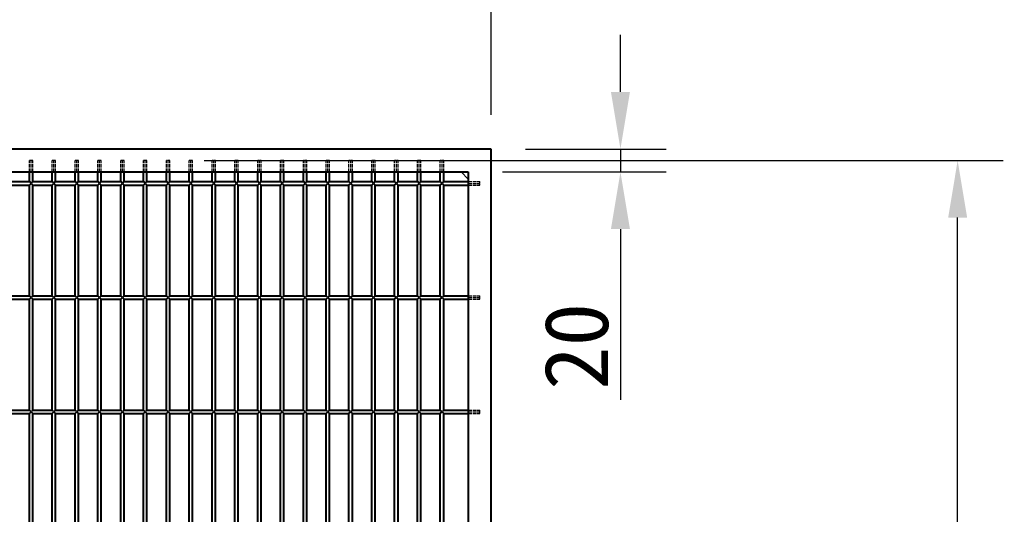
# Model space of a CAD drawing. Header units: millimetres. Extents: x 120 to 9117, y 110 to 4090.
# Drawn here: x 2432 to 3294, y 3197 to 3630 of the extents above; entities that cross this region are included whole.
import ezdxf

# ---------------------------------------------------------------- set-up
doc = ezdxf.new("R2010")
doc.units = ezdxf.units.MM
doc.header["$LTSCALE"] = 20
doc.linetypes.add('DASHED', pattern=[0.2067, 0.1654, -0.0413])
doc.layers.add('可见 (ISO)', color=7, linetype='Continuous', lineweight=25)
for name, color, linetype, lineweight, true_color in [('尺寸 (ISO)', 7, 'Continuous', 18, 0x008000), ('符号 (ISO)', 7, 'Continuous', 18, 0x008000), ('隐藏 (ISO)', 5, 'DASHED', 18, 0x0000ff)]:
    doc.layers.add(name, color=color, linetype=linetype, lineweight=lineweight, true_color=true_color)
doc.styles.add('最新国标', font='simfang.ttf')
doc.dimstyles.new('默认 (GB)', dxfattribs={"dimscale": 20, "dimtxt": 2.8, "dimasz": 2.5, "dimexe": 2, "dimexo": 1.5, "dimgap": 0.5, "dimtad": 1, "dimtoh": 1, "dimdsep": 46, "dimtxsty": '最新国标', "dimcen": 0.09, "dimdle": 10, "dimclrd": 256, "dimclre": 256, "dimclrt": 256, "dimaunit": 1, "dimadec": 3, "dimazin": 2, "dimtfac": 0.535714, "dimtdec": 3, "dimtmove": 0, "dimatfit": 3, "dimfxl": 0, "dimtolj": 1, "dimlwd": -1, "dimlwe": -1, "dimarcsym": 0})

# ---------------------------------------------------------------- blocks, each defined once
blk = doc.blocks.new('*D5')
at = {"layer": 'Defpoints', "color": 0, "transparency": 16777216}
for p in [(1995.28, 3668.26), (1995.28, 3517.01), (2845.28, 3517.01)]:
    blk.add_point(p, dxfattribs=at)
at = {"layer": '尺寸 (ISO)', "color": 116, "true_color": 0x00803f, "transparency": 16777216}
for p, q in [((1995.28, 3547.01), (1995.28, 3708.26)), ((2845.28, 3547.01), (2845.28, 3708.26)), ((2795.28, 3668.26), (2045.28, 3668.26))]:
    blk.add_line(p, q, dxfattribs=at)
for points in [[(2045.28, 3676.6), (2045.28, 3659.93), (1995.28, 3668.26)], [(2795.28, 3676.6), (2795.28, 3659.93), (2845.28, 3668.26)]]:
    blk.add_solid(points, dxfattribs=at)
at = {"layer": '尺寸 (ISO)', "transparency": 16777216, "insert": (2532.78, 3706.58), "char_height": 56, "attachment_point": 5, "style": '最新国标'}
blk.add_mtext('\\A1;850', dxfattribs=at)
blk = doc.blocks.new('*D11')
at = {"layer": 'Defpoints', "color": 0, "transparency": 16777216}
for p in [(2845.28, 3517.01), (2958.57, 3517.01), (2825.28, 3497.01)]:
    blk.add_point(p, dxfattribs=at)
at = {"layer": '尺寸 (ISO)', "color": 116, "true_color": 0x00803f, "transparency": 16777216}
for p, q in [((2958.57, 3567.01), (2958.57, 3617.01)), ((2875.28, 3517.01), (2998.57, 3517.01)), ((2958.57, 3517.01), (2958.57, 3497.01)), ((2855.28, 3497.01), (2998.57, 3497.01)), ((2958.57, 3447.01), (2958.57, 3297.47))]:
    blk.add_line(p, q, dxfattribs=at)
for points in [[(2950.23, 3567.01), (2966.9, 3567.01), (2958.57, 3517.01)], [(2950.23, 3447.01), (2966.9, 3447.01), (2958.57, 3497.01)]]:
    blk.add_solid(points, dxfattribs=at)
at = {"layer": '尺寸 (ISO)', "transparency": 16777216, "insert": (2920.25, 3344.27), "char_height": 56, "attachment_point": 5, "rotation": 90, "style": '最新国标'}
blk.add_mtext('\\A1;20', dxfattribs=at)
blk = doc.blocks.new('末端处理方式2')
at = {"layer": '符号 (ISO)'}
for p, q in [((141.264, 174.533), (140.947, 174.851)), ((140.947, 174.851), (141.264, 174.851)), ((141.264, 174.851), (141.264, 174.533))]:
    blk.add_line(p, q, dxfattribs=at)
at = {"layer": '符号 (ISO)', "flags": 128}
blk.add_lwpolyline([(141.264, 174.851), (140.947, 174.851), (141.264, 174.533), (141.264, 174.851)], dxfattribs=at)
at = {"layer": '符号 (ISO)'}
blk.add_solid([(141.264, 174.851), (140.947, 174.851), (141.264, 174.533), (141.264, 174.851)], dxfattribs=at)
blk = doc.blocks.new('_DotSmall')
at = {"color": 0, "linetype": 'ByBlock', "const_width": 0.5}
blk.add_lwpolyline([(-0.0625, 0, 1), (0.0625, 0, 1)], format="xyb", close=True, dxfattribs=at)
blk = doc.blocks.new('*D19')
at = {"layer": 'Defpoints', "color": 0, "transparency": 16777216}
for p in [(2563.78, 3507.01), (3253.99, 3507.01), (2560.78, 1527.01)]:
    blk.add_point(p, dxfattribs=at)
at = {"layer": '尺寸 (ISO)', "color": 116, "true_color": 0x00803f, "transparency": 16777216}
for p, q in [((2593.78, 3507.01), (3293.99, 3507.01)), ((3253.99, 1527.01), (3253.99, 3457.01)), ((2590.78, 1527.01), (3293.99, 1527.01))]:
    blk.add_line(p, q, dxfattribs=at)
blk.add_solid([(3245.66, 3457.01), (3262.33, 3457.01), (3253.99, 3507.01)], dxfattribs=at)
at = {"layer": '尺寸 (ISO)', "color": 116, "true_color": 0x00803f, "transparency": 16777216, "xscale": 50, "yscale": 50, "zscale": 50, "rotation": 270}
blk.add_blockref('_DotSmall', (3253.99, 1527.01), dxfattribs=at)
at = {"layer": '尺寸 (ISO)', "transparency": 16777216, "insert": (3215.67, 2517.01), "char_height": 56, "attachment_point": 5, "rotation": 90, "style": '最新国标'}
blk.add_mtext('\\A1;1980', dxfattribs=at)

msp = doc.modelspace()

# ---------------------------------------------------------------- linework, layer by layer
at = {"layer": '可见 (ISO)'}
for p, q in [((2845.28, 3517.011), (1995.28, 3517.011)), ((2845.28, 1517.011), (2845.28, 3517.011)), ((2015.28, 3497.011), (2825.28, 3497.011)), ((2440.78, 3488.511), (2440.78, 3497.011)), ((2443.78, 3488.511), (2443.78, 3497.011)), ((2460.78, 3488.511), (2460.78, 3497.011)), ((2463.78, 3488.511), (2463.78, 3497.011)), ((2480.78, 3488.511), (2480.78, 3497.011)), ((2483.78, 3488.511), (2483.78, 3497.011)), ((2500.78, 3488.511), (2500.78, 3497.011)), ((2503.78, 3488.511), (2503.78, 3497.011)), ((2520.78, 3488.511), (2520.78, 3497.011)), ((2523.78, 3488.511), (2523.78, 3497.011)), ((2540.78, 3488.511), (2540.78, 3497.011)), ((2543.78, 3488.511), (2543.78, 3497.011)), ((2560.78, 3488.511), (2560.78, 3497.011)), ((2563.78, 3488.511), (2563.78, 3497.011)), ((2580.78, 3488.511), (2580.78, 3497.011)), ((2583.78, 3488.511), (2583.78, 3497.011)), ((2600.78, 3488.511), (2600.78, 3497.011)), ((2603.78, 3488.511), (2603.78, 3497.011)), ((2620.78, 3488.511), (2620.78, 3497.011)), ((2623.78, 3488.511), (2623.78, 3497.011)), ((2640.78, 3488.511), (2640.78, 3497.011)), ((2643.78, 3488.511), (2643.78, 3497.011)), ((2660.78, 3488.511), (2660.78, 3497.011)), ((2663.78, 3488.511), (2663.78, 3497.011)), ((2680.78, 3488.511), (2680.78, 3497.011)), ((2683.78, 3488.511), (2683.78, 3497.011)), ((2700.78, 3488.511), (2700.78, 3497.011)), ((2703.78, 3488.511), (2703.78, 3497.011)), ((2720.78, 3488.511), (2720.78, 3497.011)), ((2723.78, 3488.511), (2723.78, 3497.011)), ((2740.78, 3488.511), (2740.78, 3497.011)), ((2743.78, 3488.511), (2743.78, 3497.011)), ((2760.78, 3488.511), (2760.78, 3497.011)), ((2763.78, 3488.511), (2763.78, 3497.011)), ((2780.78, 3488.511), (2780.78, 3497.011)), ((2783.78, 3488.511), (2783.78, 3497.011)), ((2800.78, 3488.511), (2800.78, 3497.011)), ((2803.78, 3488.511), (2803.78, 3497.011)), ((2825.28, 3497.011), (2825.28, 2527.011)), ((2423.78, 3488.511), (2440.78, 3488.511)), ((2423.78, 3485.511), (2440.78, 3485.511)), ((2442.28, 3487.011), (2440.78, 3488.511)), ((2440.78, 3485.511), (2442.28, 3487.011)), ((2440.78, 3388.511), (2440.78, 3485.511)), ((2443.78, 3488.511), (2442.28, 3487.011)), ((2442.28, 3487.011), (2443.78, 3485.511)), ((2443.78, 3488.511), (2460.78, 3488.511)), ((2443.78, 3485.511), (2460.78, 3485.511)), ((2443.78, 3388.511), (2443.78, 3485.511)), ((2462.28, 3487.011), (2460.78, 3488.511)), ((2460.78, 3485.511), (2462.28, 3487.011)), ((2460.78, 3388.511), (2460.78, 3485.511)), ((2463.78, 3488.511), (2462.28, 3487.011)), ((2462.28, 3487.011), (2463.78, 3485.511)), ((2463.78, 3488.511), (2480.78, 3488.511)), ((2463.78, 3485.511), (2480.78, 3485.511)), ((2463.78, 3388.511), (2463.78, 3485.511)), ((2482.28, 3487.011), (2480.78, 3488.511)), ((2480.78, 3485.511), (2482.28, 3487.011)), ((2480.78, 3388.511), (2480.78, 3485.511)), ((2483.78, 3488.511), (2482.28, 3487.011)), ((2482.28, 3487.011), (2483.78, 3485.511)), ((2483.78, 3488.511), (2500.78, 3488.511)), ((2483.78, 3485.511), (2500.78, 3485.511)), ((2483.78, 3388.511), (2483.78, 3485.511)), ((2502.28, 3487.011), (2500.78, 3488.511)), ((2500.78, 3485.511), (2502.28, 3487.011)), ((2500.78, 3388.511), (2500.78, 3485.511)), ((2503.78, 3488.511), (2502.28, 3487.011)), ((2502.28, 3487.011), (2503.78, 3485.511)), ((2503.78, 3488.511), (2520.78, 3488.511)), ((2503.78, 3485.511), (2520.78, 3485.511)), ((2503.78, 3388.511), (2503.78, 3485.511)), ((2522.28, 3487.011), (2520.78, 3488.511)), ((2520.78, 3485.511), (2522.28, 3487.011)), ((2520.78, 3388.511), (2520.78, 3485.511)), ((2523.78, 3488.511), (2522.28, 3487.011)), ((2522.28, 3487.011), (2523.78, 3485.511)), ((2523.78, 3488.511), (2540.78, 3488.511)), ((2523.78, 3485.511), (2540.78, 3485.511)), ((2523.78, 3388.511), (2523.78, 3485.511)), ((2542.28, 3487.011), (2540.78, 3488.511)), ((2540.78, 3485.511), (2542.28, 3487.011)), ((2540.78, 3388.511), (2540.78, 3485.511)), ((2543.78, 3488.511), (2542.28, 3487.011)), ((2542.28, 3487.011), (2543.78, 3485.511)), ((2543.78, 3488.511), (2560.78, 3488.511)), ((2543.78, 3485.511), (2560.78, 3485.511)), ((2543.78, 3388.511), (2543.78, 3485.511)), ((2562.28, 3487.011), (2560.78, 3488.511)), ((2560.78, 3485.511), (2562.28, 3487.011)), ((2560.78, 3388.511), (2560.78, 3485.511)), ((2563.78, 3488.511), (2562.28, 3487.011)), ((2562.28, 3487.011), (2563.78, 3485.511)), ((2563.78, 3488.511), (2580.78, 3488.511)), ((2563.78, 3485.511), (2580.78, 3485.511)), ((2563.78, 3388.511), (2563.78, 3485.511)), ((2582.28, 3487.011), (2580.78, 3488.511)), ((2580.78, 3485.511), (2582.28, 3487.011)), ((2580.78, 3388.511), (2580.78, 3485.511)), ((2583.78, 3488.511), (2582.28, 3487.011)), ((2582.28, 3487.011), (2583.78, 3485.511)), ((2583.78, 3488.511), (2600.78, 3488.511)), ((2583.78, 3485.511), (2600.78, 3485.511)), ((2583.78, 3388.511), (2583.78, 3485.511)), ((2602.28, 3487.011), (2600.78, 3488.511)), ((2600.78, 3485.511), (2602.28, 3487.011)), ((2600.78, 3388.511), (2600.78, 3485.511)), ((2603.78, 3488.511), (2602.28, 3487.011)), ((2602.28, 3487.011), (2603.78, 3485.511)), ((2603.78, 3488.511), (2620.78, 3488.511)), ((2603.78, 3485.511), (2620.78, 3485.511)), ((2603.78, 3388.511), (2603.78, 3485.511)), ((2622.28, 3487.011), (2620.78, 3488.511)), ((2620.78, 3485.511), (2622.28, 3487.011)), ((2620.78, 3388.511), (2620.78, 3485.511)), ((2623.78, 3488.511), (2622.28, 3487.011)), ((2622.28, 3487.011), (2623.78, 3485.511)), ((2623.78, 3488.511), (2640.78, 3488.511)), ((2623.78, 3485.511), (2640.78, 3485.511)), ((2623.78, 3388.511), (2623.78, 3485.511)), ((2642.28, 3487.011), (2640.78, 3488.511)), ((2640.78, 3485.511), (2642.28, 3487.011)), ((2640.78, 3388.511), (2640.78, 3485.511)), ((2643.78, 3488.511), (2642.28, 3487.011)), ((2642.28, 3487.011), (2643.78, 3485.511)), ((2643.78, 3488.511), (2660.78, 3488.511)), ((2643.78, 3485.511), (2660.78, 3485.511)), ((2643.78, 3388.511), (2643.78, 3485.511)), ((2662.28, 3487.011), (2660.78, 3488.511)), ((2660.78, 3485.511), (2662.28, 3487.011)), ((2660.78, 3388.511), (2660.78, 3485.511)), ((2663.78, 3488.511), (2662.28, 3487.011)), ((2662.28, 3487.011), (2663.78, 3485.511)), ((2663.78, 3488.511), (2680.78, 3488.511)), ((2663.78, 3485.511), (2680.78, 3485.511)), ((2663.78, 3388.511), (2663.78, 3485.511)), ((2682.28, 3487.011), (2680.78, 3488.511)), ((2680.78, 3485.511), (2682.28, 3487.011)), ((2680.78, 3388.511), (2680.78, 3485.511)), ((2683.78, 3488.511), (2682.28, 3487.011)), ((2682.28, 3487.011), (2683.78, 3485.511)), ((2683.78, 3488.511), (2700.78, 3488.511)), ((2683.78, 3485.511), (2700.78, 3485.511)), ((2683.78, 3388.511), (2683.78, 3485.511)), ((2702.28, 3487.011), (2700.78, 3488.511)), ((2700.78, 3485.511), (2702.28, 3487.011)), ((2700.78, 3388.511), (2700.78, 3485.511)), ((2703.78, 3488.511), (2702.28, 3487.011)), ((2702.28, 3487.011), (2703.78, 3485.511)), ((2703.78, 3488.511), (2720.78, 3488.511)), ((2703.78, 3485.511), (2720.78, 3485.511)), ((2703.78, 3388.511), (2703.78, 3485.511)), ((2722.28, 3487.011), (2720.78, 3488.511)), ((2720.78, 3485.511), (2722.28, 3487.011)), ((2720.78, 3388.511), (2720.78, 3485.511)), ((2723.78, 3488.511), (2722.28, 3487.011)), ((2722.28, 3487.011), (2723.78, 3485.511)), ((2723.78, 3488.511), (2740.78, 3488.511)), ((2723.78, 3485.511), (2740.78, 3485.511)), ((2723.78, 3388.511), (2723.78, 3485.511)), ((2742.28, 3487.011), (2740.78, 3488.511)), ((2740.78, 3485.511), (2742.28, 3487.011)), ((2740.78, 3388.511), (2740.78, 3485.511)), ((2743.78, 3488.511), (2742.28, 3487.011)), ((2742.28, 3487.011), (2743.78, 3485.511)), ((2743.78, 3488.511), (2760.78, 3488.511)), ((2743.78, 3485.511), (2760.78, 3485.511)), ((2743.78, 3388.511), (2743.78, 3485.511)), ((2762.28, 3487.011), (2760.78, 3488.511)), ((2760.78, 3485.511), (2762.28, 3487.011)), ((2760.78, 3388.511), (2760.78, 3485.511)), ((2763.78, 3488.511), (2762.28, 3487.011)), ((2762.28, 3487.011), (2763.78, 3485.511)), ((2763.78, 3488.511), (2780.78, 3488.511)), ((2763.78, 3485.511), (2780.78, 3485.511)), ((2763.78, 3388.511), (2763.78, 3485.511)), ((2782.28, 3487.011), (2780.78, 3488.511)), ((2780.78, 3485.511), (2782.28, 3487.011)), ((2780.78, 3388.511), (2780.78, 3485.511)), ((2783.78, 3488.511), (2782.28, 3487.011)), ((2782.28, 3487.011), (2783.78, 3485.511)), ((2783.78, 3488.511), (2800.78, 3488.511)), ((2783.78, 3485.511), (2800.78, 3485.511)), ((2783.78, 3388.511), (2783.78, 3485.511)), ((2802.28, 3487.011), (2800.78, 3488.511)), ((2800.78, 3485.511), (2802.28, 3487.011)), ((2800.78, 3388.511), (2800.78, 3485.511)), ((2803.78, 3488.511), (2802.28, 3487.011)), ((2802.28, 3487.011), (2803.78, 3485.511)), ((2803.78, 3488.511), (2825.28, 3488.511)), ((2803.78, 3485.511), (2825.28, 3485.511)), ((2803.78, 3388.511), (2803.78, 3485.511)), ((2423.78, 3388.511), (2440.78, 3388.511)), ((2442.28, 3387.011), (2440.78, 3388.511)), ((2440.78, 3385.511), (2442.28, 3387.011)), ((2443.78, 3388.511), (2442.28, 3387.011)), ((2442.28, 3387.011), (2443.78, 3385.511)), ((2443.78, 3388.511), (2460.78, 3388.511)), ((2462.28, 3387.011), (2460.78, 3388.511)), ((2460.78, 3385.511), (2462.28, 3387.011)), ((2463.78, 3388.511), (2462.28, 3387.011)), ((2462.28, 3387.011), (2463.78, 3385.511)), ((2463.78, 3388.511), (2480.78, 3388.511)), ((2482.28, 3387.011), (2480.78, 3388.511)), ((2480.78, 3385.511), (2482.28, 3387.011)), ((2483.78, 3388.511), (2482.28, 3387.011)), ((2482.28, 3387.011), (2483.78, 3385.511)), ((2483.78, 3388.511), (2500.78, 3388.511)), ((2502.28, 3387.011), (2500.78, 3388.511)), ((2500.78, 3385.511), (2502.28, 3387.011)), ((2503.78, 3388.511), (2502.28, 3387.011)), ((2502.28, 3387.011), (2503.78, 3385.511)), ((2503.78, 3388.511), (2520.78, 3388.511)), ((2522.28, 3387.011), (2520.78, 3388.511)), ((2520.78, 3385.511), (2522.28, 3387.011)), ((2523.78, 3388.511), (2522.28, 3387.011)), ((2522.28, 3387.011), (2523.78, 3385.511)), ((2523.78, 3388.511), (2540.78, 3388.511)), ((2542.28, 3387.011), (2540.78, 3388.511)), ((2540.78, 3385.511), (2542.28, 3387.011)), ((2543.78, 3388.511), (2542.28, 3387.011)), ((2542.28, 3387.011), (2543.78, 3385.511)), ((2543.78, 3388.511), (2560.78, 3388.511)), ((2562.28, 3387.011), (2560.78, 3388.511)), ((2560.78, 3385.511), (2562.28, 3387.011)), ((2563.78, 3388.511), (2562.28, 3387.011)), ((2562.28, 3387.011), (2563.78, 3385.511)), ((2563.78, 3388.511), (2580.78, 3388.511)), ((2582.28, 3387.011), (2580.78, 3388.511)), ((2580.78, 3385.511), (2582.28, 3387.011)), ((2583.78, 3388.511), (2582.28, 3387.011)), ((2582.28, 3387.011), (2583.78, 3385.511)), ((2583.78, 3388.511), (2600.78, 3388.511)), ((2602.28, 3387.011), (2600.78, 3388.511)), ((2600.78, 3385.511), (2602.28, 3387.011)), ((2603.78, 3388.511), (2602.28, 3387.011)), ((2602.28, 3387.011), (2603.78, 3385.511)), ((2603.78, 3388.511), (2620.78, 3388.511)), ((2622.28, 3387.011), (2620.78, 3388.511)), ((2620.78, 3385.511), (2622.28, 3387.011)), ((2623.78, 3388.511), (2622.28, 3387.011)), ((2622.28, 3387.011), (2623.78, 3385.511)), ((2623.78, 3388.511), (2640.78, 3388.511)), ((2642.28, 3387.011), (2640.78, 3388.511)), ((2640.78, 3385.511), (2642.28, 3387.011)), ((2643.78, 3388.511), (2642.28, 3387.011)), ((2642.28, 3387.011), (2643.78, 3385.511)), ((2643.78, 3388.511), (2660.78, 3388.511)), ((2662.28, 3387.011), (2660.78, 3388.511)), ((2660.78, 3385.511), (2662.28, 3387.011)), ((2663.78, 3388.511), (2662.28, 3387.011)), ((2662.28, 3387.011), (2663.78, 3385.511)), ((2663.78, 3388.511), (2680.78, 3388.511)), ((2682.28, 3387.011), (2680.78, 3388.511)), ((2680.78, 3385.511), (2682.28, 3387.011)), ((2683.78, 3388.511), (2682.28, 3387.011)), ((2682.28, 3387.011), (2683.78, 3385.511)), ((2683.78, 3388.511), (2700.78, 3388.511)), ((2702.28, 3387.011), (2700.78, 3388.511)), ((2700.78, 3385.511), (2702.28, 3387.011)), ((2703.78, 3388.511), (2702.28, 3387.011)), ((2702.28, 3387.011), (2703.78, 3385.511)), ((2703.78, 3388.511), (2720.78, 3388.511)), ((2722.28, 3387.011), (2720.78, 3388.511)), ((2720.78, 3385.511), (2722.28, 3387.011)), ((2723.78, 3388.511), (2722.28, 3387.011)), ((2722.28, 3387.011), (2723.78, 3385.511)), ((2723.78, 3388.511), (2740.78, 3388.511)), ((2742.28, 3387.011), (2740.78, 3388.511)), ((2740.78, 3385.511), (2742.28, 3387.011)), ((2743.78, 3388.511), (2742.28, 3387.011)), ((2742.28, 3387.011), (2743.78, 3385.511)), ((2743.78, 3388.511), (2760.78, 3388.511)), ((2762.28, 3387.011), (2760.78, 3388.511)), ((2760.78, 3385.511), (2762.28, 3387.011)), ((2763.78, 3388.511), (2762.28, 3387.011)), ((2762.28, 3387.011), (2763.78, 3385.511)), ((2763.78, 3388.511), (2780.78, 3388.511)), ((2782.28, 3387.011), (2780.78, 3388.511)), ((2780.78, 3385.511), (2782.28, 3387.011)), ((2783.78, 3388.511), (2782.28, 3387.011)), ((2782.28, 3387.011), (2783.78, 3385.511)), ((2783.78, 3388.511), (2800.78, 3388.511)), ((2802.28, 3387.011), (2800.78, 3388.511)), ((2800.78, 3385.511), (2802.28, 3387.011)), ((2803.78, 3388.511), (2802.28, 3387.011)), ((2802.28, 3387.011), (2803.78, 3385.511)), ((2803.78, 3388.511), (2825.28, 3388.511)), ((2423.78, 3385.511), (2440.78, 3385.511)), ((2440.78, 3288.511), (2440.78, 3385.511)), ((2443.78, 3385.511), (2460.78, 3385.511)), ((2443.78, 3288.511), (2443.78, 3385.511)), ((2460.78, 3288.511), (2460.78, 3385.511)), ((2463.78, 3385.511), (2480.78, 3385.511)), ((2463.78, 3288.511), (2463.78, 3385.511)), ((2480.78, 3288.511), (2480.78, 3385.511)), ((2483.78, 3385.511), (2500.78, 3385.511)), ((2483.78, 3288.511), (2483.78, 3385.511)), ((2500.78, 3288.511), (2500.78, 3385.511)), ((2503.78, 3385.511), (2520.78, 3385.511)), ((2503.78, 3288.511), (2503.78, 3385.511)), ((2520.78, 3288.511), (2520.78, 3385.511)), ((2523.78, 3385.511), (2540.78, 3385.511)), ((2523.78, 3288.511), (2523.78, 3385.511)), ((2540.78, 3288.511), (2540.78, 3385.511)), ((2543.78, 3385.511), (2560.78, 3385.511)), ((2543.78, 3288.511), (2543.78, 3385.511)), ((2560.78, 3288.511), (2560.78, 3385.511)), ((2563.78, 3385.511), (2580.78, 3385.511)), ((2563.78, 3288.511), (2563.78, 3385.511)), ((2580.78, 3288.511), (2580.78, 3385.511)), ((2583.78, 3385.511), (2600.78, 3385.511)), ((2583.78, 3288.511), (2583.78, 3385.511)), ((2600.78, 3288.511), (2600.78, 3385.511)), ((2603.78, 3385.511), (2620.78, 3385.511)), ((2603.78, 3288.511), (2603.78, 3385.511)), ((2620.78, 3288.511), (2620.78, 3385.511)), ((2623.78, 3385.511), (2640.78, 3385.511)), ((2623.78, 3288.511), (2623.78, 3385.511)), ((2640.78, 3288.511), (2640.78, 3385.511)), ((2643.78, 3385.511), (2660.78, 3385.511)), ((2643.78, 3288.511), (2643.78, 3385.511)), ((2660.78, 3288.511), (2660.78, 3385.511)), ((2663.78, 3385.511), (2680.78, 3385.511)), ((2663.78, 3288.511), (2663.78, 3385.511)), ((2680.78, 3288.511), (2680.78, 3385.511)), ((2683.78, 3385.511), (2700.78, 3385.511)), ((2683.78, 3288.511), (2683.78, 3385.511)), ((2700.78, 3288.511), (2700.78, 3385.511)), ((2703.78, 3385.511), (2720.78, 3385.511)), ((2703.78, 3288.511), (2703.78, 3385.511)), ((2720.78, 3288.511), (2720.78, 3385.511)), ((2723.78, 3385.511), (2740.78, 3385.511)), ((2723.78, 3288.511), (2723.78, 3385.511)), ((2740.78, 3288.511), (2740.78, 3385.511)), ((2743.78, 3385.511), (2760.78, 3385.511)), ((2743.78, 3288.511), (2743.78, 3385.511)), ((2760.78, 3288.511), (2760.78, 3385.511)), ((2763.78, 3385.511), (2780.78, 3385.511)), ((2763.78, 3288.511), (2763.78, 3385.511)), ((2780.78, 3288.511), (2780.78, 3385.511)), ((2783.78, 3385.511), (2800.78, 3385.511)), ((2783.78, 3288.511), (2783.78, 3385.511)), ((2800.78, 3288.511), (2800.78, 3385.511)), ((2803.78, 3385.511), (2825.28, 3385.511)), ((2803.78, 3288.511), (2803.78, 3385.511)), ((2423.78, 3288.511), (2440.78, 3288.511)), ((2423.78, 3285.511), (2440.78, 3285.511)), ((2442.28, 3287.011), (2440.78, 3288.511)), ((2440.78, 3285.511), (2442.28, 3287.011)), ((2440.78, 3188.511), (2440.78, 3285.511)), ((2443.78, 3288.511), (2442.28, 3287.011)), ((2442.28, 3287.011), (2443.78, 3285.511)), ((2443.78, 3288.511), (2460.78, 3288.511)), ((2443.78, 3285.511), (2460.78, 3285.511)), ((2443.78, 3188.511), (2443.78, 3285.511)), ((2462.28, 3287.011), (2460.78, 3288.511)), ((2460.78, 3285.511), (2462.28, 3287.011)), ((2460.78, 3188.511), (2460.78, 3285.511)), ((2463.78, 3288.511), (2462.28, 3287.011)), ((2462.28, 3287.011), (2463.78, 3285.511)), ((2463.78, 3288.511), (2480.78, 3288.511)), ((2463.78, 3285.511), (2480.78, 3285.511)), ((2463.78, 3188.511), (2463.78, 3285.511)), ((2482.28, 3287.011), (2480.78, 3288.511)), ((2480.78, 3285.511), (2482.28, 3287.011)), ((2480.78, 3188.511), (2480.78, 3285.511)), ((2483.78, 3288.511), (2482.28, 3287.011)), ((2482.28, 3287.011), (2483.78, 3285.511)), ((2483.78, 3288.511), (2500.78, 3288.511)), ((2483.78, 3285.511), (2500.78, 3285.511)), ((2483.78, 3188.511), (2483.78, 3285.511)), ((2502.28, 3287.011), (2500.78, 3288.511)), ((2500.78, 3285.511), (2502.28, 3287.011)), ((2500.78, 3188.511), (2500.78, 3285.511)), ((2503.78, 3288.511), (2502.28, 3287.011)), ((2502.28, 3287.011), (2503.78, 3285.511)), ((2503.78, 3288.511), (2520.78, 3288.511)), ((2503.78, 3285.511), (2520.78, 3285.511)), ((2503.78, 3188.511), (2503.78, 3285.511)), ((2522.28, 3287.011), (2520.78, 3288.511)), ((2520.78, 3285.511), (2522.28, 3287.011)), ((2520.78, 3188.511), (2520.78, 3285.511)), ((2523.78, 3288.511), (2522.28, 3287.011)), ((2522.28, 3287.011), (2523.78, 3285.511)), ((2523.78, 3288.511), (2540.78, 3288.511)), ((2523.78, 3285.511), (2540.78, 3285.511)), ((2523.78, 3188.511), (2523.78, 3285.511)), ((2542.28, 3287.011), (2540.78, 3288.511)), ((2540.78, 3285.511), (2542.28, 3287.011)), ((2540.78, 3188.511), (2540.78, 3285.511)), ((2543.78, 3288.511), (2542.28, 3287.011)), ((2542.28, 3287.011), (2543.78, 3285.511)), ((2543.78, 3288.511), (2560.78, 3288.511)), ((2543.78, 3285.511), (2560.78, 3285.511)), ((2543.78, 3188.511), (2543.78, 3285.511)), ((2562.28, 3287.011), (2560.78, 3288.511)), ((2560.78, 3285.511), (2562.28, 3287.011)), ((2560.78, 3188.511), (2560.78, 3285.511)), ((2563.78, 3288.511), (2562.28, 3287.011)), ((2562.28, 3287.011), (2563.78, 3285.511)), ((2563.78, 3288.511), (2580.78, 3288.511)), ((2563.78, 3285.511), (2580.78, 3285.511)), ((2563.78, 3188.511), (2563.78, 3285.511)), ((2582.28, 3287.011), (2580.78, 3288.511)), ((2580.78, 3285.511), (2582.28, 3287.011)), ((2580.78, 3188.511), (2580.78, 3285.511)), ((2583.78, 3288.511), (2582.28, 3287.011)), ((2582.28, 3287.011), (2583.78, 3285.511)), ((2583.78, 3288.511), (2600.78, 3288.511)), ((2583.78, 3285.511), (2600.78, 3285.511)), ((2583.78, 3188.511), (2583.78, 3285.511)), ((2602.28, 3287.011), (2600.78, 3288.511)), ((2600.78, 3285.511), (2602.28, 3287.011)), ((2600.78, 3188.511), (2600.78, 3285.511)), ((2603.78, 3288.511), (2602.28, 3287.011)), ((2602.28, 3287.011), (2603.78, 3285.511)), ((2603.78, 3288.511), (2620.78, 3288.511)), ((2603.78, 3285.511), (2620.78, 3285.511)), ((2603.78, 3188.511), (2603.78, 3285.511)), ((2622.28, 3287.011), (2620.78, 3288.511)), ((2620.78, 3285.511), (2622.28, 3287.011)), ((2620.78, 3188.511), (2620.78, 3285.511)), ((2623.78, 3288.511), (2622.28, 3287.011)), ((2622.28, 3287.011), (2623.78, 3285.511)), ((2623.78, 3288.511), (2640.78, 3288.511)), ((2623.78, 3285.511), (2640.78, 3285.511)), ((2623.78, 3188.511), (2623.78, 3285.511)), ((2642.28, 3287.011), (2640.78, 3288.511)), ((2640.78, 3285.511), (2642.28, 3287.011)), ((2640.78, 3188.511), (2640.78, 3285.511)), ((2643.78, 3288.511), (2642.28, 3287.011)), ((2642.28, 3287.011), (2643.78, 3285.511)), ((2643.78, 3288.511), (2660.78, 3288.511)), ((2643.78, 3285.511), (2660.78, 3285.511)), ((2643.78, 3188.511), (2643.78, 3285.511)), ((2662.28, 3287.011), (2660.78, 3288.511)), ((2660.78, 3285.511), (2662.28, 3287.011)), ((2660.78, 3188.511), (2660.78, 3285.511)), ((2663.78, 3288.511), (2662.28, 3287.011)), ((2662.28, 3287.011), (2663.78, 3285.511)), ((2663.78, 3288.511), (2680.78, 3288.511)), ((2663.78, 3285.511), (2680.78, 3285.511)), ((2663.78, 3188.511), (2663.78, 3285.511)), ((2682.28, 3287.011), (2680.78, 3288.511)), ((2680.78, 3285.511), (2682.28, 3287.011)), ((2680.78, 3188.511), (2680.78, 3285.511)), ((2683.78, 3288.511), (2682.28, 3287.011)), ((2682.28, 3287.011), (2683.78, 3285.511)), ((2683.78, 3288.511), (2700.78, 3288.511)), ((2683.78, 3285.511), (2700.78, 3285.511)), ((2683.78, 3188.511), (2683.78, 3285.511)), ((2702.28, 3287.011), (2700.78, 3288.511)), ((2700.78, 3285.511), (2702.28, 3287.011)), ((2700.78, 3188.511), (2700.78, 3285.511)), ((2703.78, 3288.511), (2702.28, 3287.011)), ((2702.28, 3287.011), (2703.78, 3285.511)), ((2703.78, 3288.511), (2720.78, 3288.511)), ((2703.78, 3285.511), (2720.78, 3285.511)), ((2703.78, 3188.511), (2703.78, 3285.511)), ((2722.28, 3287.011), (2720.78, 3288.511)), ((2720.78, 3285.511), (2722.28, 3287.011)), ((2720.78, 3188.511), (2720.78, 3285.511)), ((2723.78, 3288.511), (2722.28, 3287.011)), ((2722.28, 3287.011), (2723.78, 3285.511)), ((2723.78, 3288.511), (2740.78, 3288.511)), ((2723.78, 3285.511), (2740.78, 3285.511)), ((2723.78, 3188.511), (2723.78, 3285.511)), ((2742.28, 3287.011), (2740.78, 3288.511)), ((2740.78, 3285.511), (2742.28, 3287.011)), ((2740.78, 3188.511), (2740.78, 3285.511)), ((2743.78, 3288.511), (2742.28, 3287.011)), ((2742.28, 3287.011), (2743.78, 3285.511)), ((2743.78, 3288.511), (2760.78, 3288.511)), ((2743.78, 3285.511), (2760.78, 3285.511)), ((2743.78, 3188.511), (2743.78, 3285.511)), ((2762.28, 3287.011), (2760.78, 3288.511)), ((2760.78, 3285.511), (2762.28, 3287.011)), ((2760.78, 3188.511), (2760.78, 3285.511)), ((2763.78, 3288.511), (2762.28, 3287.011)), ((2762.28, 3287.011), (2763.78, 3285.511)), ((2763.78, 3288.511), (2780.78, 3288.511)), ((2763.78, 3285.511), (2780.78, 3285.511)), ((2763.78, 3188.511), (2763.78, 3285.511)), ((2782.28, 3287.011), (2780.78, 3288.511)), ((2780.78, 3285.511), (2782.28, 3287.011)), ((2780.78, 3188.511), (2780.78, 3285.511)), ((2783.78, 3288.511), (2782.28, 3287.011)), ((2782.28, 3287.011), (2783.78, 3285.511)), ((2783.78, 3288.511), (2800.78, 3288.511)), ((2783.78, 3285.511), (2800.78, 3285.511)), ((2783.78, 3188.511), (2783.78, 3285.511)), ((2802.28, 3287.011), (2800.78, 3288.511)), ((2800.78, 3285.511), (2802.28, 3287.011)), ((2800.78, 3188.511), (2800.78, 3285.511)), ((2803.78, 3288.511), (2802.28, 3287.011)), ((2802.28, 3287.011), (2803.78, 3285.511)), ((2803.78, 3288.511), (2825.28, 3288.511)), ((2803.78, 3285.511), (2825.28, 3285.511)), ((2803.78, 3188.511), (2803.78, 3285.511))]:
    msp.add_line(p, q, dxfattribs=at)
at = {"layer": '隐藏 (ISO)', "ltscale": 0.448684}
for p, q in [((2443.78, 3507.011), (2440.78, 3507.011)), ((2463.78, 3507.011), (2460.78, 3507.011)), ((2483.78, 3507.011), (2480.78, 3507.011)), ((2503.78, 3507.011), (2500.78, 3507.011)), ((2523.78, 3507.011), (2520.78, 3507.011)), ((2543.78, 3507.011), (2540.78, 3507.011)), ((2563.78, 3507.011), (2560.78, 3507.011)), ((2583.78, 3507.011), (2580.78, 3507.011)), ((2603.78, 3507.011), (2600.78, 3507.011)), ((2623.78, 3507.011), (2620.78, 3507.011)), ((2643.78, 3507.011), (2640.78, 3507.011)), ((2663.78, 3507.011), (2660.78, 3507.011)), ((2683.78, 3507.011), (2680.78, 3507.011)), ((2703.78, 3507.011), (2700.78, 3507.011)), ((2723.78, 3507.011), (2720.78, 3507.011)), ((2743.78, 3507.011), (2740.78, 3507.011)), ((2763.78, 3507.011), (2760.78, 3507.011)), ((2783.78, 3507.011), (2780.78, 3507.011)), ((2803.78, 3507.011), (2800.78, 3507.011)), ((2835.28, 3485.511), (2835.28, 3488.511)), ((2835.28, 3385.511), (2835.28, 3388.511)), ((2835.28, 3285.511), (2835.28, 3288.511))]:
    msp.add_line(p, q, dxfattribs=at)
at = {"layer": '隐藏 (ISO)', "ltscale": 0.952248}
for p, q in [((2440.78, 3497.011), (2440.78, 3507.011)), ((2442.28, 3497.011), (2442.28, 3507.011)), ((2443.78, 3497.011), (2443.78, 3507.011)), ((2460.78, 3497.011), (2460.78, 3507.011)), ((2462.28, 3497.011), (2462.28, 3507.011)), ((2463.78, 3497.011), (2463.78, 3507.011)), ((2480.78, 3497.011), (2480.78, 3507.011)), ((2482.28, 3497.011), (2482.28, 3507.011)), ((2483.78, 3497.011), (2483.78, 3507.011)), ((2500.78, 3497.011), (2500.78, 3507.011)), ((2502.28, 3497.011), (2502.28, 3507.011)), ((2503.78, 3497.011), (2503.78, 3507.011)), ((2520.78, 3497.011), (2520.78, 3507.011)), ((2522.28, 3497.011), (2522.28, 3507.011)), ((2523.78, 3497.011), (2523.78, 3507.011)), ((2540.78, 3497.011), (2540.78, 3507.011)), ((2542.28, 3497.011), (2542.28, 3507.011)), ((2543.78, 3497.011), (2543.78, 3507.011)), ((2560.78, 3497.011), (2560.78, 3507.011)), ((2562.28, 3497.011), (2562.28, 3507.011)), ((2563.78, 3497.011), (2563.78, 3507.011)), ((2580.78, 3497.011), (2580.78, 3507.011)), ((2582.28, 3497.011), (2582.28, 3507.011)), ((2583.78, 3497.011), (2583.78, 3507.011)), ((2600.78, 3497.011), (2600.78, 3507.011)), ((2602.28, 3497.011), (2602.28, 3507.011)), ((2603.78, 3497.011), (2603.78, 3507.011)), ((2620.78, 3497.011), (2620.78, 3507.011)), ((2622.28, 3497.011), (2622.28, 3507.011)), ((2623.78, 3497.011), (2623.78, 3507.011)), ((2640.78, 3497.011), (2640.78, 3507.011)), ((2642.28, 3497.011), (2642.28, 3507.011)), ((2643.78, 3497.011), (2643.78, 3507.011)), ((2660.78, 3497.011), (2660.78, 3507.011)), ((2662.28, 3497.011), (2662.28, 3507.011)), ((2663.78, 3497.011), (2663.78, 3507.011)), ((2680.78, 3497.011), (2680.78, 3507.011)), ((2682.28, 3497.011), (2682.28, 3507.011)), ((2683.78, 3497.011), (2683.78, 3507.011)), ((2700.78, 3497.011), (2700.78, 3507.011)), ((2702.28, 3497.011), (2702.28, 3507.011)), ((2703.78, 3497.011), (2703.78, 3507.011)), ((2720.78, 3497.011), (2720.78, 3507.011)), ((2722.28, 3497.011), (2722.28, 3507.011)), ((2723.78, 3497.011), (2723.78, 3507.011)), ((2740.78, 3497.011), (2740.78, 3507.011)), ((2742.28, 3497.011), (2742.28, 3507.011)), ((2743.78, 3497.011), (2743.78, 3507.011)), ((2760.78, 3497.011), (2760.78, 3507.011)), ((2762.28, 3497.011), (2762.28, 3507.011)), ((2763.78, 3497.011), (2763.78, 3507.011)), ((2780.78, 3497.011), (2780.78, 3507.011)), ((2782.28, 3497.011), (2782.28, 3507.011)), ((2783.78, 3497.011), (2783.78, 3507.011)), ((2800.78, 3497.011), (2800.78, 3507.011)), ((2802.28, 3497.011), (2802.28, 3507.011)), ((2803.78, 3497.011), (2803.78, 3507.011)), ((2825.28, 3488.511), (2835.28, 3488.511)), ((2825.28, 3487.011), (2835.28, 3487.011)), ((2825.28, 3485.511), (2835.28, 3485.511)), ((2825.28, 3388.511), (2835.28, 3388.511)), ((2825.28, 3387.011), (2835.28, 3387.011)), ((2825.28, 3385.511), (2835.28, 3385.511)), ((2825.28, 3288.511), (2835.28, 3288.511)), ((2825.28, 3287.011), (2835.28, 3287.011)), ((2825.28, 3285.511), (2835.28, 3285.511))]:
    msp.add_line(p, q, dxfattribs=at)

# ---------------------------------------------------------------- block references
at = {"layer": '符号 (ISO)', "xscale": 20, "yscale": 20, "zscale": 20}
msp.add_blockref('末端处理方式2', (0, 0), dxfattribs=at)

# ---------------------------------------------------------------- dimensions: what is measured, and where the dimension line sits
at = {"layer": '尺寸 (ISO)', "color": 116, "true_color": 0x00803f}
for base, p1, p2, angle, override, picture, middle in [((1995.28, 3668.263), (2845.28, 3517.011), (1995.28, 3517.011), 180, {"dimgap": 0.5, "dimtoh": 0, "dimdec": 2, "dimtol": 0, "dimlim": 0, "dimtp": 0, "dimtm": 0, "dimtdec": 3, "dimtofl": 0, "dimatfit": 1}, '*D5', (2532.78, 3668.263)), ((2958.567, 3517.011), (2825.28, 3497.011), (2845.28, 3517.011), 270, {"dimgap": 0.5, "dimtoh": 0, "dimdec": 2, "dimtol": 0, "dimlim": 0, "dimtp": 0, "dimtm": 0, "dimtdec": 3, "dimtofl": 1, "dimatfit": 1}, '*D11', (2958.567, 3344.273)), ((3253.994, 3507.011), (2560.78, 1527.011), (2563.78, 3507.011), 90, {"dimgap": 0.5, "dimtoh": 0, "dimdec": 2, "dimblk1": 'DotSmall', "dimsah": 1, "dimdle": 0, "dimtol": 0, "dimlim": 0, "dimtp": 0, "dimtm": 0, "dimtdec": 3, "dimtofl": 0, "dimatfit": 1}, '*D19', (3253.994, 2517.011))]:
    dim = msp.add_linear_dim(base=base, p1=p1, p2=p2, angle=angle, dimstyle='默认 (GB)', override=override, dxfattribs=at)
    dim.commit()
    dim.dimension.update_dxf_attribs({"geometry": picture, "text_midpoint": middle, "dimtype": 160})

doc.saveas('drawing.dxf')
